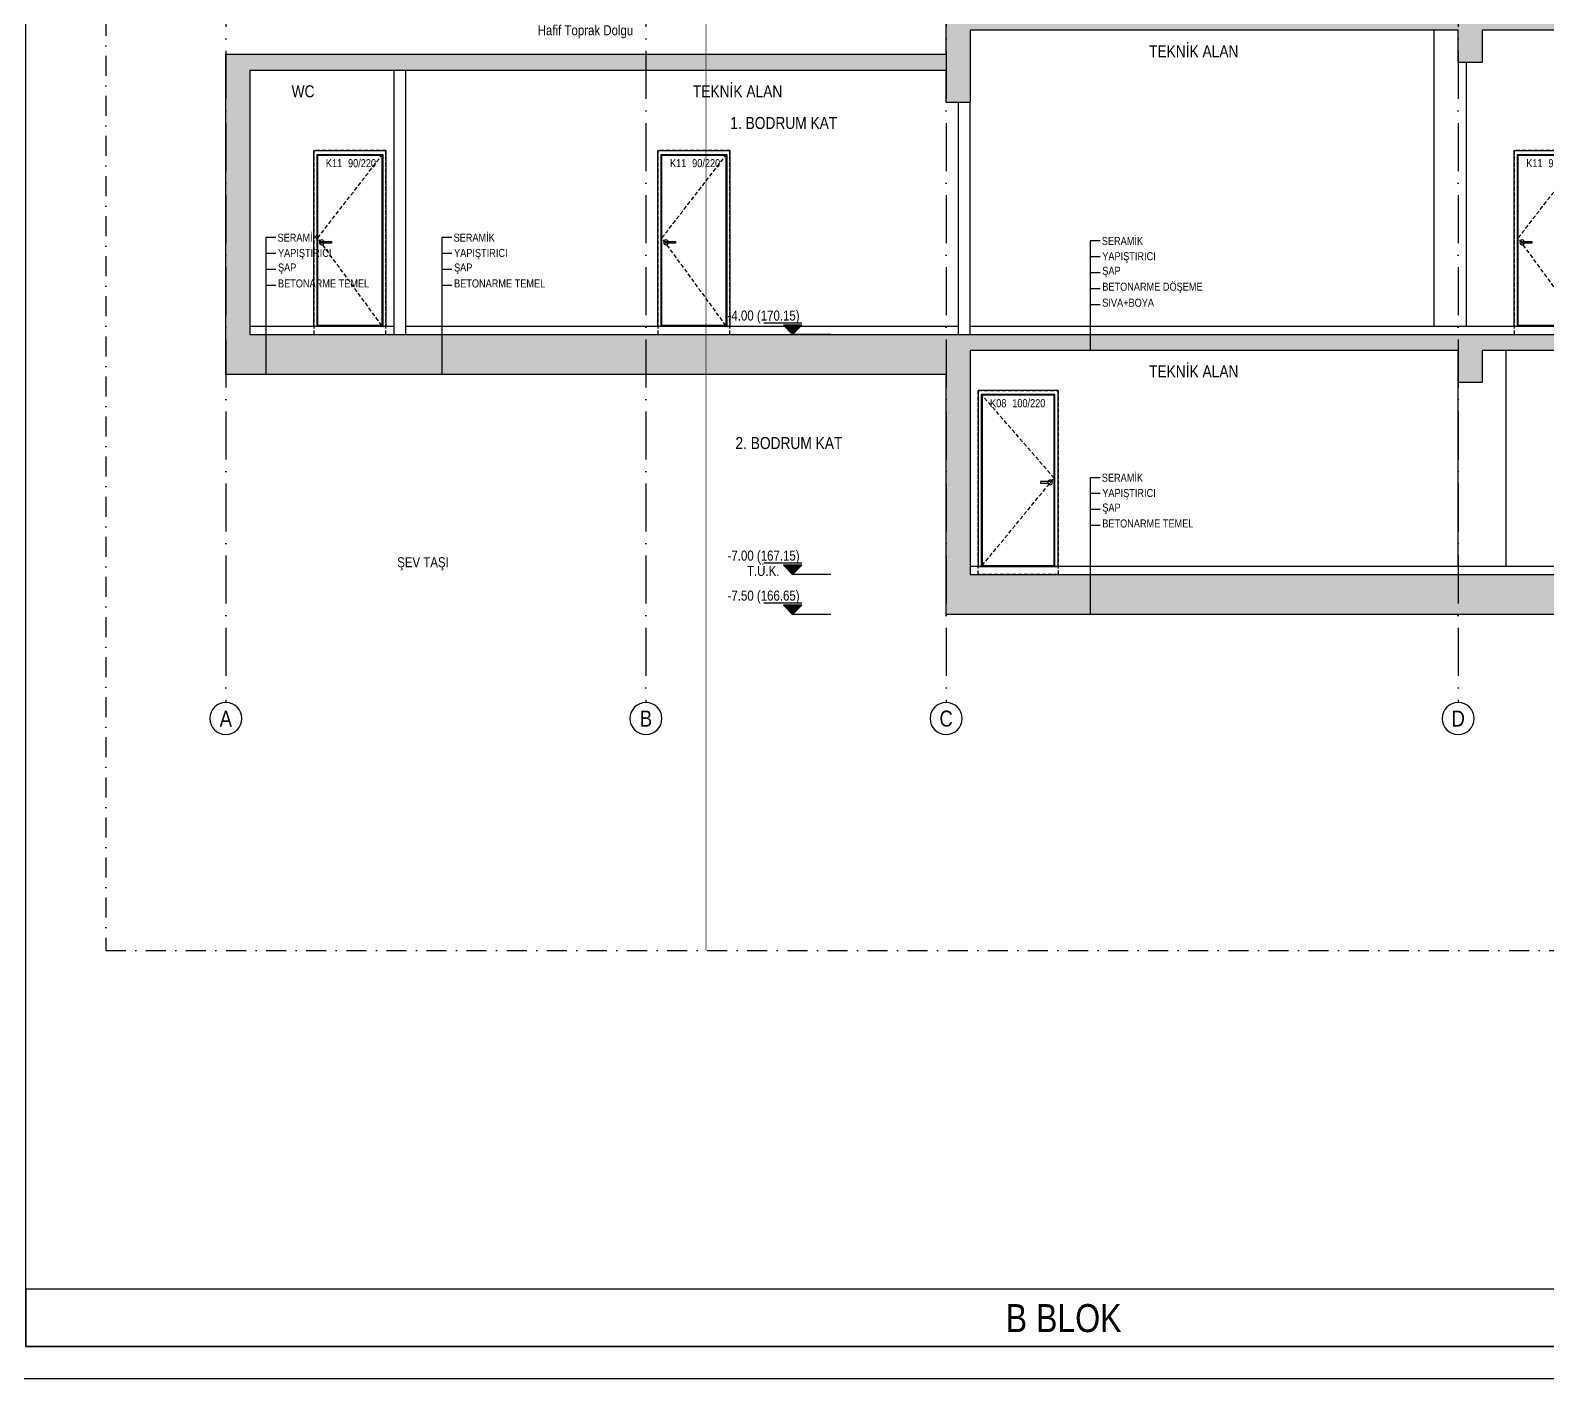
# Model space of a CAD drawing. Header units: millimetres. Extents: x 82776 to 137242, y 11666 to 27998.
# Drawn here: x 108530 to 110426, y 20553 to 22238 of the extents above; entities that cross this region are included whole.
import ezdxf
from ezdxf.enums import TextEntityAlignment as Align

# ---------------------------------------------------------------- set-up
doc = ezdxf.new("R2010")
doc.units = ezdxf.units.MM
for name, pattern in [('ACAD_ISO03W100', [30, 12, -18]), ('ACAD_ISO10W100', [18, 12, -3, 0, -3]), ('DASHDOT', [1, 0.5, -0.25, 0, -0.25]), ('DASHED', [15, 10, -5])]:
    doc.linetypes.add(name, pattern=pattern)
doc.layers.add('0_IFC_Blok Sınırı', color=32, linetype='ACAD_ISO03W100', lineweight=0)
for name, color, linetype in [('0_IFC_Door_Text', 11, 'Continuous'), ('0_IFC_Elevation_4', 11, 'Continuous'), ('0_IFC_Elevation_5', 252, 'Continuous'), ('0_IFC_Grid', 14, 'ACAD_ISO10W100'), ('0_IFC_Grid_Text_100', 14, 'Continuous'), ('0_IFC_Hatch_Structure', 251, 'Continuous'), ('0_IFC_Legend_Viewport', 7, 'Continuous'), ('0_IFC_Notation_Level_50', 160, 'Continuous'), ('0_IFC_Notation_Section_50', 10, 'Continuous'), ('0_IFC_Room_Text(No)_50', 12, 'Continuous'), ('0_IFC_Text_Explanation_50', 231, 'Continuous'), ('1_IFC_Concrete_Section', 50, 'Continuous'), ('2_IFC_Wall', 130, 'Continuous'), ('4_IFC_Floor_Cladding', 143, 'Continuous')]:
    doc.layers.add(name, color=color, linetype=linetype)
doc.styles.add('IFC_TEXT', font='ARIALN.TTF')
doc.styles.add('MARITZA_A1-A2-A3  BLOK_231117$0$IFC_TEXT', font='ARIALN.TTF')

# ---------------------------------------------------------------- blocks, each defined once
blk = doc.blocks.new('*U2326')
blk.add_wipeout([(-10, 220), (90, 220), (90, 0), (-10, 0)]).dxf.layer = '0_IFC_Elevation_5'
at = {"layer": '0_IFC_Elevation_4'}
for points in [[(-10, 0), (-10, 220), (90, 220), (90, 0)], [(-5, 1), (-5, 214), (85, 214), (85, 1)]]:
    blk.add_lwpolyline(points, close=True, dxfattribs=at)
blk.add_lwpolyline([(-6, 0), (-6, 215), (86, 215), (86, 0)], dxfattribs=at)
at = {"layer": '0_IFC_Elevation_5', "linetype": 'DASHED', "ltscale": 0.5}
blk.add_lwpolyline([(90, -10), (90, 220), (-10, 220), (-10, -10)], close=True, dxfattribs=at)
blk.add_lwpolyline([(85, 1), (-5, 110.5), (85, 214)], dxfattribs=at)
at = {"layer": '0_IFC_Elevation_5'}
blk.add_lwpolyline([(0, 104, -1), (0, 106), (12, 106), (12, 104)], format="xyb", close=True, dxfattribs=at)
blk.add_circle((0, 105), 3, dxfattribs=at)
blk = doc.blocks.new('0_IFC_DOOR_TAG_50')
at = {"layer": '0_IFC_Door_Text', "style": 'IFC_TEXT'}
for tag, p in [('DOOR_TYPE', (0, 0)), ('DOOR_SIZE', (27.7, 0))]:
    blk.add_attdef(tag, p, '', height=10, dxfattribs=at)
blk = doc.blocks.new('*U2332')
blk.add_wipeout([(90, 220), (0, 220), (0, 0), (90, 0)]).dxf.layer = '0_IFC_Elevation_5'
at = {"layer": '0_IFC_Elevation_4'}
for points in [[(90, 0), (90, 220), (0, 220), (0, 0)], [(85, 1), (85, 214), (5, 214), (5, 1)]]:
    blk.add_lwpolyline(points, close=True, dxfattribs=at)
blk.add_lwpolyline([(86, 0), (86, 215), (4, 215), (4, 0)], dxfattribs=at)
at = {"layer": '0_IFC_Elevation_5', "linetype": 'DASHED', "ltscale": 0.5}
blk.add_lwpolyline([(0, -10), (0, 220), (90, 220), (90, -10)], close=True, dxfattribs=at)
blk.add_lwpolyline([(5, 1), (85, 110.5), (5, 214)], dxfattribs=at)
at = {"layer": '0_IFC_Elevation_5'}
blk.add_lwpolyline([(80, 104, 1), (80, 106), (68, 106), (68, 104)], format="xyb", close=True, dxfattribs=at)
blk.add_circle((80, 105), 3, dxfattribs=at)
blk = doc.blocks.new('*U2328')
blk.add_wipeout([(90, 220), (0, 220), (0, 0), (90, 0)]).dxf.layer = '0_IFC_Elevation_5'
at = {"layer": '0_IFC_Elevation_4'}
for points in [[(90, 0), (90, 220), (0, 220), (0, 0)], [(85, 1), (85, 214), (5, 214), (5, 1)]]:
    blk.add_lwpolyline(points, close=True, dxfattribs=at)
blk.add_lwpolyline([(86, 0), (86, 215), (4, 215), (4, 0)], dxfattribs=at)
at = {"layer": '0_IFC_Elevation_5', "linetype": 'DASHED', "ltscale": 0.5}
blk.add_lwpolyline([(0, -10), (0, 220), (90, 220), (90, -10)], close=True, dxfattribs=at)
blk.add_lwpolyline([(5, 1), (85, 110.5), (5, 214)], dxfattribs=at)
at = {"layer": '0_IFC_Elevation_5'}
blk.add_lwpolyline([(80, 104, 1), (80, 106), (68, 106), (68, 104)], format="xyb", close=True, dxfattribs=at)
blk.add_circle((80, 105), 3, dxfattribs=at)
blk = doc.blocks.new('*U2329')
blk.add_wipeout([(90, 220), (0, 220), (0, 0), (90, 0)]).dxf.layer = '0_IFC_Elevation_5'
at = {"layer": '0_IFC_Elevation_4'}
for points in [[(90, 0), (90, 220), (0, 220), (0, 0)], [(85, 1), (85, 214), (5, 214), (5, 1)]]:
    blk.add_lwpolyline(points, close=True, dxfattribs=at)
blk.add_lwpolyline([(86, 0), (86, 215), (4, 215), (4, 0)], dxfattribs=at)
at = {"layer": '0_IFC_Elevation_5', "linetype": 'DASHED', "ltscale": 0.5}
blk.add_lwpolyline([(0, -10), (0, 220), (90, 220), (90, -10)], close=True, dxfattribs=at)
blk.add_lwpolyline([(5, 1), (85, 110.5), (5, 214)], dxfattribs=at)
at = {"layer": '0_IFC_Elevation_5'}
blk.add_lwpolyline([(80, 104, 1), (80, 106), (68, 106), (68, 104)], format="xyb", close=True, dxfattribs=at)
blk.add_circle((80, 105), 3, dxfattribs=at)
blk = doc.blocks.new('B_1-1 KST_ALTLIK')
at = {"layer": '0_IFC_Elevation_4', "elevation": -851.5}
for points in [[(-1300, 60), (-1300, 330)], [(-1360, 60), (-1360, 290)]]:
    blk.add_lwpolyline(points, dxfattribs=at)
at = {"layer": '0_IFC_Elevation_5', "elevation": -425.7}
for points in [[(-1390, 360), (-1390, 730)], [(-1350, 690), (-1350, 360)]]:
    blk.add_lwpolyline(points, dxfattribs=at)
at = {"layer": '2_IFC_Wall', "elevation": -851.5}
for points in [[(-2675, 680), (-2690, 680), (-2690, 350), (-2675, 350)], [(-1970, 640), (-1985, 640), (-1985, 350), (-1970, 350)]]:
    blk.add_lwpolyline(points, close=True, dxfattribs=at)
at = {"xscale": -1}
for name, p in [('*U2328', (-2700, 360, -851.5)), ('*U2329', (-2270, 360, -851.5)), ('*U2332', (-1200, 360, -851.5)), ('*U2326', (-1870, 60, -851.5))]:
    blk.add_blockref(name, p, dxfattribs=at)
at = {"layer": '0_IFC_Hatch_Structure'}
h = blk.add_hatch(dxfattribs=at)
h.set_pattern_fill('ANSI33', color=256, angle=180)
h.set_pattern_definition([(225, (-115668.903, -21485.086), (4.49012806, -4.49012806), []), (225, (-115673.393, -21485.086), (4.49012806, -4.49012806), [3.175, -1.5875])])
h.paths.add_polyline_path([(-640, 690), (-670, 690), (-670, 730), (-1330, 730), (-1330, 690), (-1360, 690), (-1360, 730), (-1970, 730), (-1970, 640), (-2000, 640), (-2000, 680), (-2870, 680), (-2870, 350), (-640, 350), (-640, 290), (-670, 290), (-670, 330), (-1330, 330), (-1330, 290), (-1360, 290), (-1360, 330), (-1970, 330), (-1970, 50), (-505, 50), (-505, -100), (-325, -100), (-325, 50), (-30, 50), (-30, 330), (-190, 330), (-190, 350), (-30, 350), (-30, 730), (-190, 730), (-190, 750), (0, 750), (0, 0), (-275, 0), (-275, -150), (-555, -150), (-555, 0), (-2000, 0), (-2000, 300), (-2900, 300), (-2900, 700), (-2000, 700), (-2000, 750), (-640, 750)])
h.paths.add_polyline_path([(-30, 1040), (0, 1040), (0, 1100), (-30, 1100)])
h.paths.add_polyline_path([(-2000, 1040), (-1970, 1040), (-1970, 1100), (-2000, 1100)])
at = {"layer": '1_IFC_Concrete_Section', "elevation": -851.5}
for points in [[(-670, 730), (-1330, 730), (-1330, 690), (-1360, 690), (-1360, 730), (-1970, 730), (-1970, 640), (-2000, 640), (-2000, 680), (-2870, 680), (-2870, 350), (-640, 350)], [(-670, 330), (-1330, 330), (-1330, 290), (-1360, 290), (-1360, 330), (-1970, 330), (-1970, 50), (-505, 50)], [(-555, 0), (-2000, 0), (-2000, 300), (-2900, 300), (-2900, 700), (-2000, 700), (-2000, 750), (-640, 750)]]:
    blk.add_lwpolyline(points, dxfattribs=at)
at = {"layer": '4_IFC_Floor_Cladding', "elevation": -851.5}
for points in [[(-2690, 360), (-2870, 360)], [(-1985, 360), (-2675, 360)], [(-1190, 360), (-1970, 360)], [(-970, 60), (-1970, 60)]]:
    blk.add_lwpolyline(points, dxfattribs=at)
at = {"transparency": 33554687}
for p, values in [((-2775, 559, -851.5), {'DOOR_TYPE': 'K11', 'DOOR_SIZE': '90/220'}), ((-2345, 559, -851.5), {'DOOR_TYPE': 'K11', 'DOOR_SIZE': '90/220'}), ((-1275, 559, -851.5), {'DOOR_TYPE': 'K11', 'DOOR_SIZE': '90/220'}), ((-1945, 259, -851.5), {'DOOR_TYPE': 'K08', 'DOOR_SIZE': '100/220'})]:
    blk.add_blockref('0_IFC_DOOR_TAG_50', p, dxfattribs=at).add_auto_attribs(values)
blk = doc.blocks.new('0_IFC_ROOM_SEC_50')
at = {"layer": '0_IFC_Room_Text(No)_50', "style": 'IFC_TEXT'}
for tag, height, p in [('ROOM_NAME', 15, (10.2, -26.2)), ('ROOM_NUMBER', 10, (10.2, -7.2))]:
    blk.add_attdef(tag, text='', height=height, dxfattribs=at).set_placement(p, align=Align.MIDDLE_CENTER)
blk = doc.blocks.new('SERAMIK KATMANLASMA')
at = {"layer": '0_IFC_Text_Explanation_50'}
for points in [[(12.5, 0), (0, 0), (0, -136.8)], [(12.5, -19.9), (0, -19.9)], [(12.5, -39.9), (0, -39.9)], [(12.5, -59.8), (0, -59.8)], [(12.5, -79.8), (0, -79.8)]]:
    blk.add_lwpolyline(points, dxfattribs=at)
at = {"layer": '0_IFC_Text_Explanation_50', "char_height": 10, "attachment_point": 1, "rotation": 360, "style": 'MARITZA_A1-A2-A3  BLOK_231117$0$IFC_TEXT'}
for s, width, gutter_width, insert in [('SERAMİK', 243.705, 31.2, (14.6, 5)), ('YAPIŞTIRICI ', 224.862, 62.5, (15.2, -14.1)), ('ŞAP', 224.862, 62.5, (15.2, -32.3)), ('BETONARME DÖŞEME ', 224.862, 62.5, (15.2, -52.2)), ('SIVA+BOYA', 224.862, 62.5, (15.2, -72.2))]:
    blk.add_mtext_dynamic_manual_height_columns(s, width=width, gutter_width=gutter_width, heights=[0], dxfattribs=dict(at, insert=insert))
blk = doc.blocks.new('TEMEL SERAMIK')
at = {"layer": '0_IFC_Text_Explanation_50'}
for points in [[(12.5, 0), (0, 0), (0, -170.9)], [(12.5, -19.9), (0, -19.9)], [(12.5, -39.9), (0, -39.9)], [(12.5, -59.8), (0, -59.8)]]:
    blk.add_lwpolyline(points, dxfattribs=at)
at = {"layer": '0_IFC_Text_Explanation_50', "char_height": 10, "attachment_point": 1, "rotation": 360, "style": 'MARITZA_A1-A2-A3  BLOK_231117$0$IFC_TEXT'}
for s, width, gutter_width, insert in [('SERAMİK', 243.705, 31.2, (14.6, 5)), ('YAPIŞTIRICI ', 224.862, 62.5, (15.2, -14.1)), ('ŞAP', 224.862, 62.5, (15.2, -32.3)), ('BETONARME TEMEL', 224.862, 62.5, (15.2, -52.2))]:
    blk.add_mtext_dynamic_manual_height_columns(s, width=width, gutter_width=gutter_width, heights=[0], dxfattribs=dict(at, insert=insert))
blk = doc.blocks.new('B_1-1 KST_YAZI')
ref = blk.add_blockref('0_IFC_ROOM_SEC_50', (-1691.1, 730))
ref.add_attrib('ROOM_NAME', 'TEKNİK ALAN', dxfattribs={"layer": '0_IFC_Room_Text(No)_50', "height": 15, "style": 'IFC_TEXT'}).set_placement((-1690.5, 703.8), align=Align.MIDDLE_CENTER)
ref = blk.add_blockref('0_IFC_ROOM_SEC_50', (-2261.1, 680))
ref.add_attrib('ROOM_NAME', 'TEKNİK ALAN', dxfattribs={"layer": '0_IFC_Room_Text(No)_50', "height": 15, "style": 'IFC_TEXT'}).set_placement((-2260.5, 653.8), align=Align.MIDDLE_CENTER)
ref = blk.add_blockref('0_IFC_ROOM_SEC_50', (-2804, 680))
ref.add_attrib('ROOM_NAME', 'WC', dxfattribs={"layer": '0_IFC_Room_Text(No)_50', "height": 15, "style": 'IFC_TEXT'}).set_placement((-2803.5, 653.8), align=Align.MIDDLE_CENTER)
for name, p in [('TEMEL SERAMIK', (-2850, 470.9)), ('TEMEL SERAMIK', (-2630, 470.9)), ('SERAMIK KATMANLASMA', (-1820, 466.8)), ('TEMEL SERAMIK', (-1820, 170.9))]:
    blk.add_blockref(name, p)
ref = blk.add_blockref('0_IFC_ROOM_SEC_50', (-1691.1, 330))
ref.add_attrib('ROOM_NAME', 'TEKNİK ALAN', dxfattribs={"layer": '0_IFC_Room_Text(No)_50', "height": 15, "style": 'IFC_TEXT'}).set_placement((-1690.5, 303.8), align=Align.MIDDLE_CENTER)
at = {"layer": '0_IFC_Text_Explanation_50', "insert": (-2355.7, 736.3), "char_height": 12.5, "attachment_point": 3, "style": 'IFC_TEXT'}
blk.add_mtext_dynamic_manual_height_columns('\\pxqc;Hafif Toprak Dolgu', width=189.749, gutter_width=12.5, heights=[44], dxfattribs=at)
blk = doc.blocks.new('0_IFC_AXIS_TEXT_100')
at = {"layer": '0_IFC_Grid_Text_100'}
blk.add_circle((0, 1000), 1000, dxfattribs=at)
at = {"layer": '0_IFC_Grid_Text_100', "style": 'IFC_TEXT'}
blk.add_attdef('AXIS_NO', text='', height=1000, dxfattribs=at).set_placement((0, 993), align=Align.MIDDLE_CENTER)
blk = doc.blocks.new('B BLOK_GR1_AKS')
at = {"layer": '0_IFC_Grid', "ltscale": 5}
for points in [[(-620.79462, -99.99821), (-620.79462, -1634.99821)], [(-95.79462, -99.99821), (-95.79462, -1634.99821)], [(919.18476, -99.99821), (919.18476, -1634.99821)]]:
    blk.add_lwpolyline(points, dxfattribs=at)
at = {"layer": '0_IFC_Grid', "ltscale": 5, "elevation": 851.48621}
blk.add_lwpolyline([(279.20538, -99.99821), (279.20538, -1634.99821)], dxfattribs=at)
ref = blk.add_blockref('0_IFC_AXIS_TEXT_100', (-620.792, -1674.99821), dxfattribs=dict(xscale=-0.02, yscale=0.02, zscale=0.02, rotation=0.0064968962269241))
ref.add_attrib('AXIS_NO', 'A', dxfattribs={"layer": '0_IFC_Grid_Text_100', "height": 20, "rotation": 0.0064969, "style": 'IFC_TEXT'}).set_placement((-620.79425, -1655.14389), align=Align.MIDDLE_CENTER)
ref = blk.add_blockref('0_IFC_AXIS_TEXT_100', (-95.792, -1674.99821), dxfattribs=dict(xscale=-0.02, yscale=0.02, zscale=0.02, rotation=0.0064968962269241))
ref.add_attrib('AXIS_NO', 'B', dxfattribs={"layer": '0_IFC_Grid_Text_100', "height": 20, "rotation": 0.0064969, "style": 'IFC_TEXT'}).set_placement((-95.79425, -1655.14389), align=Align.MIDDLE_CENTER)
ref = blk.add_blockref('0_IFC_AXIS_TEXT_100', (279.208, -1674.99821, 851.48621), dxfattribs=dict(xscale=-0.02, yscale=0.02, zscale=0.02, rotation=0.0064968962269241))
ref.add_attrib('AXIS_NO', 'C', dxfattribs={"layer": '0_IFC_Grid_Text_100', "height": 20, "rotation": 0.0064969, "style": 'IFC_TEXT'}).set_placement((279.20575, -1655.14389, 851.48621), align=Align.MIDDLE_CENTER)
ref = blk.add_blockref('0_IFC_AXIS_TEXT_100', (919.18738, -1674.99821), dxfattribs=dict(xscale=-0.02, yscale=0.02, zscale=0.02, rotation=0.0064968962269241))
ref.add_attrib('AXIS_NO', 'D', dxfattribs={"layer": '0_IFC_Grid_Text_100', "height": 20, "rotation": 0.0064969, "style": 'IFC_TEXT'}).set_placement((919.18513, -1655.14389), align=Align.MIDDLE_CENTER)
blk = doc.blocks.new('0_IFC_NOT_RUDELEVEL_50_N')
at = {"layer": '0_IFC_Notation_Level_50'}
h = blk.add_hatch(color=256, dxfattribs=at)
h.dxf.hatch_style = 1
h.paths.add_polyline_path([(-201.6, 201.6), (201.6, 201.6), (0, 0)])
for p, q in [((-834.4, 0), (0, 0)), ((-201.6, 246.4), (627.2, 246.4))]:
    blk.add_line(p, q, dxfattribs=at)
blk.add_lwpolyline([(-201.6, 201.6), (201.6, 201.6), (0, 0), (-201.6, 201.6)], dxfattribs=at)
at = {"layer": '0_IFC_Notation_Level_50', "style": 'IFC_TEXT'}
blk.add_attdef('LEVEL', (-201.6, 302.4), '', height=280, dxfattribs=at)
blk = doc.blocks.new('*U2488')
ref = blk.add_blockref('0_IFC_NOT_RUDELEVEL_50_N', (0, 1402.2), dxfattribs=dict(xscale=-0.057142857142768, yscale=0.057142857142768, zscale=0.057142857142768))
ref.add_attrib('LEVEL', '+5.02 (179.17)', (-85.3, 1419.5), dxfattribs={"layer": '0_IFC_Notation_Level_50', "height": 12.5, "style": 'IFC_TEXT'})
ref = blk.add_blockref('0_IFC_NOT_RUDELEVEL_50_N', (0, 1250), dxfattribs=dict(xscale=-0.057142857142768, yscale=0.057142857142768, zscale=0.057142857142768))
ref.add_attrib('LEVEL', '+3.50 (177.65)', (-85.3, 1267.3), dxfattribs={"layer": '0_IFC_Notation_Level_50', "height": 12.5, "style": 'IFC_TEXT'})
ref = blk.add_blockref('0_IFC_NOT_RUDELEVEL_50_N', (0, 1190), dxfattribs=dict(xscale=-0.057142857142768, yscale=0.057142857142768, zscale=0.057142857142768))
ref.add_attrib('LEVEL', '+2.90 (177.05)', (-85.3, 1207.3), dxfattribs={"layer": '0_IFC_Notation_Level_50', "height": 12.5, "style": 'IFC_TEXT'})
ref = blk.add_blockref('0_IFC_NOT_RUDELEVEL_50_N', (0, 900), dxfattribs=dict(xscale=-0.057142857142768, yscale=0.057142857142768, zscale=0.057142857142768))
ref.add_attrib('LEVEL', '%%P0.00 (174.15)', (-85.3, 917.3), dxfattribs={"layer": '0_IFC_Notation_Level_50', "height": 12.5, "style": 'IFC_TEXT'})
ref = blk.add_blockref('0_IFC_NOT_RUDELEVEL_50_N', (0, 500), dxfattribs=dict(xscale=-0.057142857142768, yscale=0.057142857142768, zscale=0.057142857142768))
ref.add_attrib('LEVEL', '-4.00 (170.15)', (-81.3, 517.3), dxfattribs={"layer": '0_IFC_Notation_Level_50', "height": 12.5, "style": 'IFC_TEXT'})
ref = blk.add_blockref('0_IFC_NOT_RUDELEVEL_50_N', (0, 200), dxfattribs=dict(xscale=-0.057142857142768, yscale=0.057142857142768, zscale=0.057142857142768))
ref.add_attrib('LEVEL', '-7.00 (167.15)', (-81.3, 217.3), dxfattribs={"layer": '0_IFC_Notation_Level_50', "height": 12.5, "style": 'IFC_TEXT'})
ref = blk.add_blockref('0_IFC_NOT_RUDELEVEL_50_N', (0, 150), dxfattribs=dict(xscale=-0.057142857142768, yscale=0.057142857142768, zscale=0.057142857142768))
ref.add_attrib('LEVEL', '-7.50 (166.65)', (-81.3, 167.3), dxfattribs={"layer": '0_IFC_Notation_Level_50', "height": 12.5, "style": 'IFC_TEXT'})
at = {"layer": '0_IFC_Notation_Level_50', "char_height": 12.5, "attachment_point": 3, "style": 'IFC_TEXT'}
for s, insert in [('MAHYA KOTU', (-16.5, 1414.8)), ('SAÇAK KOTU', (-16.5, 1262.5)), ('T.Ü.K.', (-16.5, 210.7))]:
    blk.add_mtext_dynamic_manual_height_columns(s, width=128.311, gutter_width=12.5, heights=[0], dxfattribs=dict(at, insert=insert))
at = {"layer": '0_IFC_Text_Explanation_50', "char_height": 15, "attachment_point": 5, "style": 'IFC_TEXT'}
for s, insert in [('\\pxt4;ZEMİN KAT', (-18.6, 1114.1)), ('\\pxi-3,l4,t4;1. BODRUM KAT', (-18.6, 764.1)), ('\\pxi-0.46999,l1.46999,t1.46999,4;2. BODRUM KAT', (-12.2, 364.1))]:
    blk.add_mtext_dynamic_manual_height_columns(s, width=215.825, gutter_width=125, heights=[0], dxfattribs=dict(at, insert=insert))
blk = doc.blocks.new('B_1-1 KST')
at = {"layer": '0_IFC_Notation_Section_50', "linetype": 'DASHDOT', "ltscale": 50}
blk.add_lwpolyline([(-145, 0), (-145, 2020), (-3790, 2020), (-3790, 0)], close=True, dxfattribs=at)
blk.add_blockref('B_1-1 KST_ALTLIK', (-740, 420, 851.5))
at = {"layer": '0_IFC_Blok Sınırı', "ltscale": 0.3, "const_width": 1}
blk.add_lwpolyline([(-3040, 0), (-3040, 1665)], dxfattribs=at)
for name, p in [('B BLOK_GR1_AKS', (-3019.2, 1945)), ('*U2488', (-2931.7, 270)), ('B_1-1 KST_YAZI', (-740, 420))]:
    blk.add_blockref(name, p)
at = {"layer": '0_IFC_Text_Explanation_50', "insert": (-3361.4, 491.5), "char_height": 12.5, "attachment_point": 3, "style": 'IFC_TEXT'}
blk.add_mtext_dynamic_manual_height_columns('ŞEV TAŞI', width=83.648, gutter_width=12.5, heights=[0], dxfattribs=at)
blk = doc.blocks.new('*U2319')
blk.add_lwpolyline([(-3835.5, 0), (-1182.8, 0), (-1182.8, 71.5), (-3835.5, 71.5)], close=True)
at = {"layer": '0_IFC_Legend_Viewport', "transparency": 33554687}
blk.add_lwpolyline([(-3835.5, 2920), (0, 2920), (0, 0), (-3835.5, 0)], close=True, dxfattribs=at)
at = {"style": 'IFC_TEXT'}
for tag, p in [('PAFTA', (-2744.8, 17.9)), ('KOT', (-1159.1, 18)), ('OLCEK', (-110.4, 17.9))]:
    blk.add_attdef(tag, p, '', height=35, dxfattribs=at)

msp = doc.modelspace()

# ---------------------------------------------------------------- linework, layer by layer
msp.add_lwpolyline([(82776.4, 23553.6), (82776.4, 20553.6), (135318.5, 20553.3), (135318.5, 23553.3)], close=True)

# ---------------------------------------------------------------- next in the draw order: block references
msp.add_blockref('B_1-1 KST', (112414.7, 21088.4))

# ---------------------------------------------------------------- next in the draw order: block references
ref = msp.add_blockref('*U2319', (112360.2, 20593.6))
ref.add_attrib('PAFTA', '            B BLOK', (109615.4, 20611.5), dxfattribs={"height": 35, "style": 'IFC_TEXT'})

doc.saveas('drawing.dxf')
